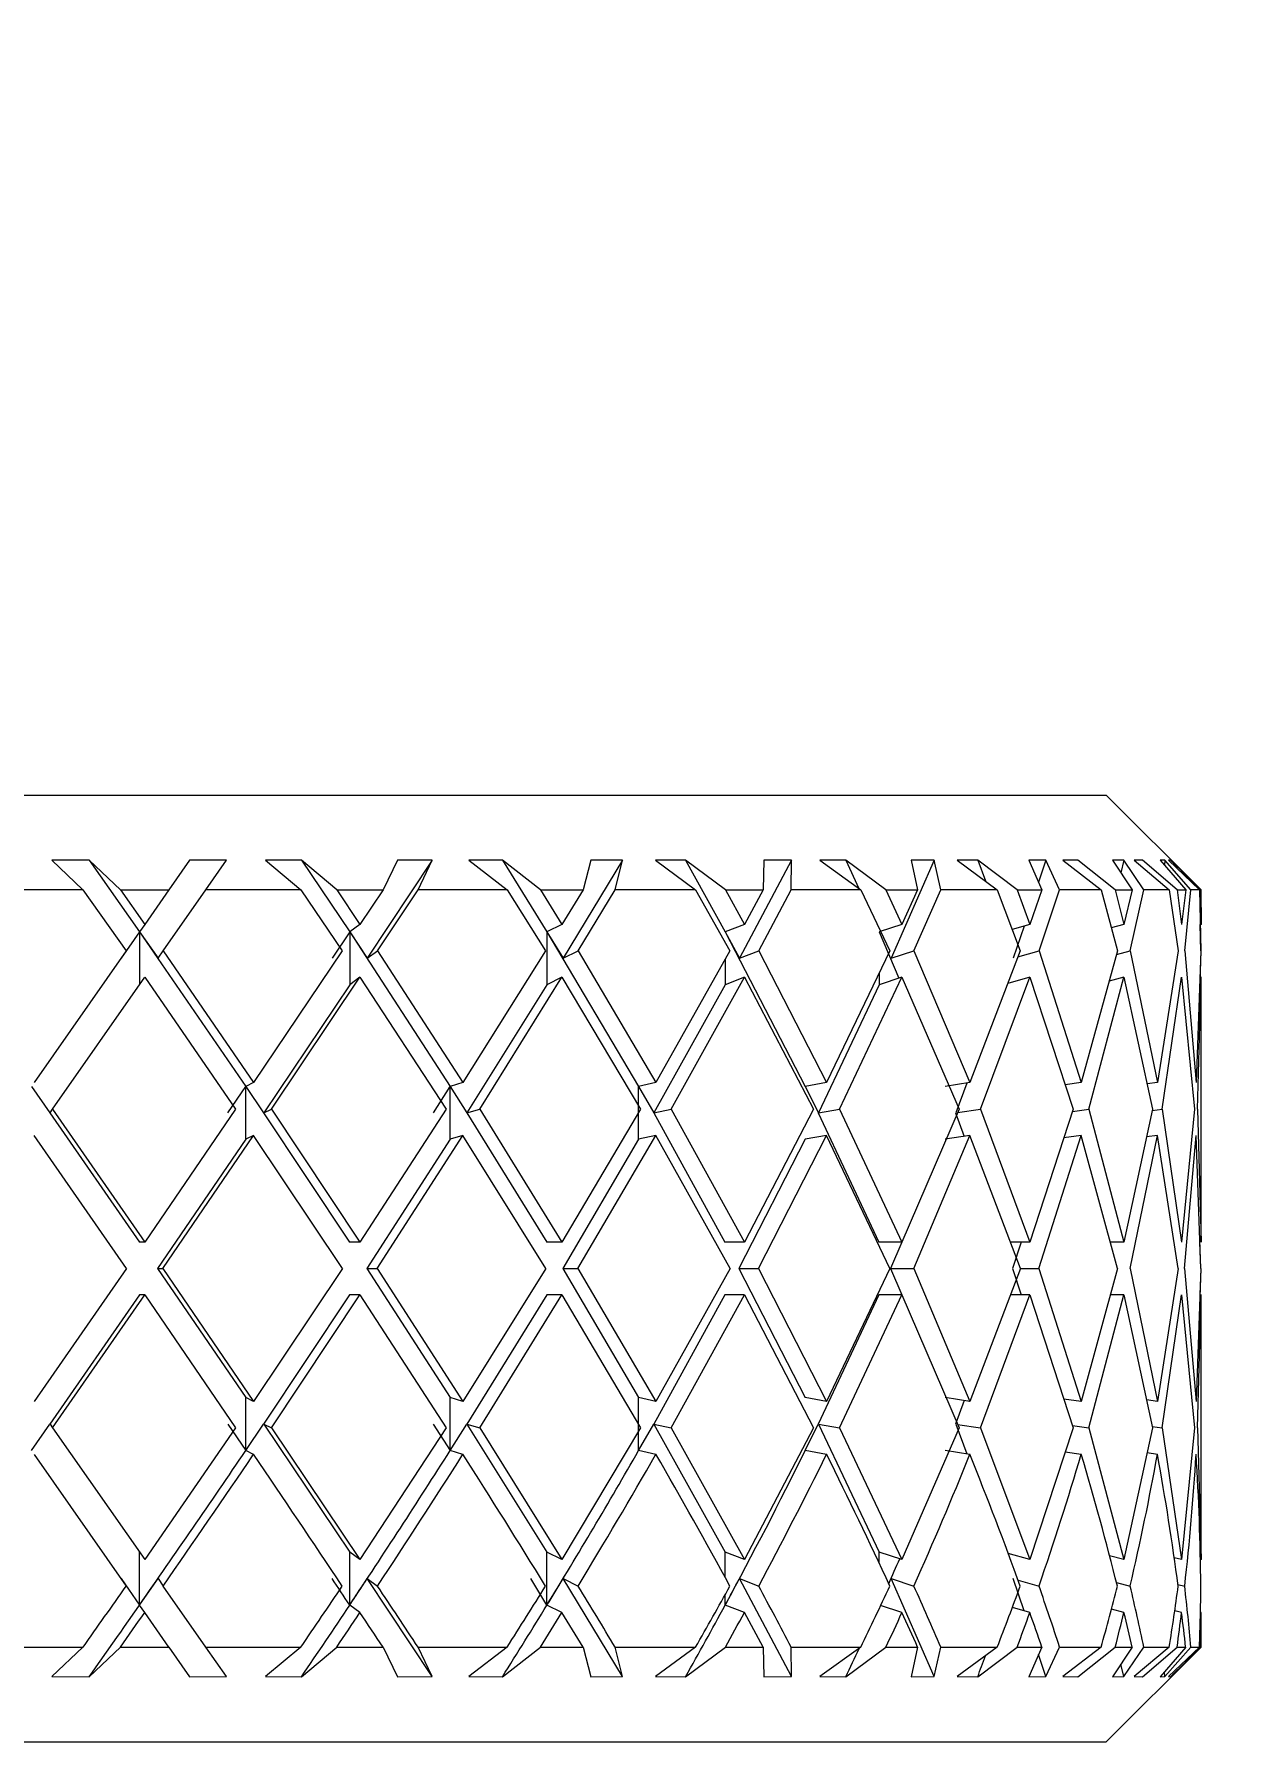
# Model space of a CAD drawing. Header units: millimetres. Extents: x 6 to 425, y 6 to 273.
# Drawn here: x 161.398 to 163.929, y 237.529 to 241.108 of the extents above; entities that cross this region are included whole.
import ezdxf

# ---------------------------------------------------------------- set-up
doc = ezdxf.new("R2010")
doc.units = ezdxf.units.MM
doc.layers.add('ITAR', color=7, linetype='Continuous')
doc.styles.add('SLDTEXTSTYLE0', font='TXT', dxfattribs={"width": 0.75})
doc.dimstyles.new('SLDDIMSTYLE1', dxfattribs={"dimtxt": 3.175, "dimasz": 3.302, "dimexe": 0, "dimexo": 0.0625, "dimgap": 0.79375, "dimtad": 0, "dimtih": 1, "dimtoh": 1, "dimlfac": 2, "dimrnd": 1e-09, "dimzin": 12, "dimdsep": 46, "dimtxsty": 'SLDTEXTSTYLE0', "dimsah": 1, "dimcen": 0.09, "dimadec": 0, "dimazin": 3, "dimtfac": 1, "dimtofl": 0, "dimtmove": 0, "dimatfit": 3, "dimfxl": 1, "dimfrac": 2, "dimtolj": 1, "dimtzin": 12, "dimarcsym": 0})

# ---------------------------------------------------------------- blocks, each defined once
blk = doc.blocks.new('_D_4')
at = {"layer": 'ITAR'}
for p, q in [((157.6648, 233.2092), (157.6648, 255.3924)), ((170.2398, 242.4642), (170.2398, 255.3924)), ((137.7575, 252.1932), (137.1126, 252.1932)), ((137.1126, 252.1932), (137.1126, 247.1529)), ((148.6611, 252.1932), (149.306, 252.1932)), ((149.306, 252.1932), (149.306, 247.1529)), ((157.6648, 252.2174), (154.2734, 252.2174)), ((170.2398, 252.2174), (157.6648, 252.2174)), ((137.1126, 247.1529), (137.7575, 247.1529)), ((149.306, 247.1529), (148.6611, 247.1529))]:
    blk.add_line(p, q, dxfattribs=at)
for points in [[(157.6648, 252.2174), (160.9668, 251.7094), (160.9668, 252.7254)], [(170.2398, 252.2174), (166.9378, 252.7254), (166.9378, 251.7094)]]:
    blk.add_solid(points, dxfattribs=at)
at = {"layer": 'ITAR', "char_height": 3.175, "attachment_point": 1, "style": 'SLDTEXTSTYLE0'}
for s, insert in [('25.15mm', (133.9621, 256.9309)), ('.99in', (138.5636, 251.2456))]:
    blk.add_mtext(s, dxfattribs=dict(at, insert=insert))

msp = doc.modelspace()

# ---------------------------------------------------------------- linework, layer by layer
at = {"color": 7, "linetype": 'Continuous', "lineweight": 15}
for p, q in [((161.1648, 239.513), (163.6452, 239.513)), ((163.8437, 239.3145), (163.6452, 239.513)), ((161.5135, 239.3766), (161.435, 239.3762)), ((161.435, 239.3762), (161.5006, 239.3145)), ((161.579, 239.3145), (161.5135, 239.3766)), ((161.5135, 239.3766), (161.6191, 239.2263)), ((161.7241, 239.3766), (161.6807, 239.3145)), ((161.8013, 239.3762), (161.7241, 239.3766)), ((161.7582, 239.3145), (161.8013, 239.3762)), ((161.9586, 239.3766), (161.8829, 239.3762)), ((161.8829, 239.3762), (161.957, 239.3145)), ((162.0323, 239.3145), (161.9586, 239.3766)), ((161.9586, 239.3766), (162.0596, 239.2263)), ((162.2324, 239.3762), (162.0965, 239.1709)), ((162.1595, 239.3766), (162.1294, 239.3145)), ((162.2324, 239.3762), (162.1595, 239.3766)), ((162.2028, 239.3145), (162.2324, 239.3762)), ((162.3795, 239.3766), (162.309, 239.3762)), ((162.309, 239.3762), (162.3894, 239.3145)), ((162.4593, 239.3145), (162.3795, 239.3766)), ((162.3795, 239.3766), (162.4729, 239.2263)), ((162.6312, 239.3762), (162.5069, 239.1709)), ((162.5647, 239.3766), (162.5487, 239.3145)), ((162.6312, 239.3762), (162.5647, 239.3766)), ((162.6159, 239.3145), (162.6312, 239.3762)), ((162.7635, 239.3766), (162.7004, 239.3762)), ((162.7004, 239.3762), (162.7845, 239.3145)), ((162.8469, 239.3145), (162.7635, 239.3766)), ((162.7635, 239.3766), (162.8465, 239.2263)), ((162.9853, 239.3762), (162.8766, 239.1709)), ((162.9273, 239.3766), (162.926, 239.3145)), ((162.9853, 239.3762), (162.9273, 239.3766)), ((162.9849, 239.3145), (162.9853, 239.3762)), ((163.099, 239.3766), (163.0451, 239.3762)), ((163.0451, 239.3762), (163.1304, 239.3145)), ((163.1834, 239.3145), (163.099, 239.3766)), ((163.099, 239.3766), (163.1266, 239.3173)), ((163.2842, 239.3762), (163.1942, 239.1709)), ((163.2842, 239.3762), (163.2364, 239.3766)), ((163.2364, 239.3766), (163.2497, 239.3145)), ((163.2985, 239.3145), (163.2842, 239.3762)), ((163.3757, 239.3766), (163.3327, 239.3762)), ((163.3327, 239.3762), (163.4166, 239.3145)), ((163.4585, 239.3145), (163.3757, 239.3766)), ((163.3757, 239.3766), (163.3917, 239.3329)), ((163.5187, 239.3762), (163.4826, 239.3766)), ((163.4826, 239.3766), (163.5102, 239.3145)), ((163.5187, 239.3762), (163.5033, 239.3301)), ((163.5474, 239.3145), (163.5187, 239.3762)), ((163.5852, 239.3766), (163.5544, 239.3762)), ((163.5544, 239.3762), (163.6344, 239.3145)), ((163.664, 239.3145), (163.5852, 239.3766)), ((163.6816, 239.3762), (163.6583, 239.3766)), ((163.6583, 239.3766), (163.6993, 239.3145)), ((163.6816, 239.3762), (163.6759, 239.35)), ((163.7238, 239.3145), (163.6816, 239.3762)), ((163.7211, 239.3766), (163.7035, 239.3762)), ((163.7035, 239.3762), (163.7771, 239.3145)), ((163.7935, 239.3145), (163.7211, 239.3766)), ((163.7681, 239.3762), (163.7583, 239.3766)), ((163.7583, 239.3766), (163.8115, 239.3145)), ((163.7681, 239.3762), (163.7671, 239.3663)), ((163.8225, 239.3145), (163.7681, 239.3762)), ((163.7794, 239.3766), (163.7754, 239.3762)), ((163.7754, 239.3762), (163.8405, 239.3145)), ((163.8432, 239.3145), (163.7794, 239.3766)), ((161.5006, 239.3145), (161.2955, 239.3145)), ((161.5006, 239.3145), (161.5912, 239.1864)), ((161.579, 239.3145), (161.6807, 239.3145)), ((161.579, 239.3145), (161.63, 239.2419)), ((161.6807, 239.3145), (161.63, 239.2419)), ((161.6686, 239.1864), (161.7582, 239.3145)), ((161.957, 239.3145), (161.7582, 239.3145)), ((161.957, 239.3145), (162.044, 239.1864)), ((162.0323, 239.3145), (162.1294, 239.3145)), ((162.0323, 239.3145), (162.081, 239.2419)), ((162.1294, 239.3145), (162.081, 239.2419)), ((162.1179, 239.1864), (162.2028, 239.3145)), ((162.3894, 239.3145), (162.2028, 239.3145)), ((162.3894, 239.3145), (162.47, 239.1864)), ((162.4593, 239.3145), (162.5487, 239.3145)), ((162.4593, 239.3145), (162.5042, 239.2419)), ((162.5487, 239.3145), (162.5042, 239.2419)), ((162.5381, 239.1864), (162.6159, 239.3145)), ((162.7845, 239.3145), (162.6159, 239.3145)), ((162.7845, 239.3145), (162.8564, 239.1864)), ((162.8469, 239.3145), (162.926, 239.3145)), ((162.8469, 239.3145), (162.8867, 239.2419)), ((162.926, 239.3145), (162.8867, 239.2419)), ((162.9167, 239.1864), (162.9849, 239.3145)), ((163.1304, 239.3145), (162.9849, 239.3145)), ((163.1304, 239.3145), (163.1914, 239.1864)), ((163.1834, 239.3145), (163.2497, 239.3145)), ((163.1834, 239.3145), (163.2169, 239.2419)), ((163.2497, 239.3145), (163.2169, 239.2419)), ((163.242, 239.1864), (163.2985, 239.3145)), ((163.4166, 239.3145), (163.2985, 239.3145)), ((163.4166, 239.3145), (163.4649, 239.1864)), ((163.4585, 239.3145), (163.5102, 239.3145)), ((163.4585, 239.3145), (163.4848, 239.2419)), ((163.5102, 239.3145), (163.4848, 239.2419)), ((163.5042, 239.1864), (163.5474, 239.3145)), ((163.6344, 239.3145), (163.5474, 239.3145)), ((163.6344, 239.3145), (163.6684, 239.1864)), ((163.664, 239.3145), (163.6993, 239.3145)), ((163.664, 239.3145), (163.6821, 239.2419)), ((163.6993, 239.3145), (163.6821, 239.2419)), ((163.6953, 239.1864), (163.7238, 239.3145)), ((163.7771, 239.3145), (163.7238, 239.3145)), ((163.7771, 239.3145), (163.7959, 239.1864)), ((163.7935, 239.3145), (163.8115, 239.3145)), ((163.7935, 239.3145), (163.803, 239.2419)), ((163.8115, 239.3145), (163.803, 239.2419)), ((163.8095, 239.1864), (163.8225, 239.3145)), ((163.8405, 239.3145), (163.8225, 239.3145)), ((163.8405, 239.3145), (163.8434, 239.1864)), ((163.8432, 239.3145), (163.8437, 239.3145)), ((163.8432, 239.3145), (163.8437, 239.2419)), ((163.8437, 239.2413), (163.8437, 239.3145)), ((161.63, 239.2419), (161.6191, 239.2263)), ((162.081, 239.2419), (162.0596, 239.2263)), ((162.5042, 239.2419), (162.4729, 239.2263)), ((162.8867, 239.2419), (162.8465, 239.2263)), ((163.2169, 239.2419), (163.169, 239.2263)), ((163.4848, 239.2419), (163.4479, 239.2313)), ((163.4727, 239.2384), (163.4502, 239.1709)), ((163.6821, 239.2419), (163.6555, 239.2349)), ((163.8434, 239.1864), (163.8421, 239.2415)), ((161.6191, 239.2263), (161.5803, 239.1709)), ((161.6191, 239.2263), (161.8418, 238.9024)), ((161.6191, 239.2263), (161.6578, 239.1709)), ((161.6191, 239.2263), (161.6191, 239.1155)), ((162.0596, 239.2263), (162.0226, 239.1709)), ((162.0596, 239.2263), (162.0596, 239.1155)), ((162.0596, 239.2263), (162.2702, 238.9024)), ((162.0596, 239.2263), (162.0965, 239.1709)), ((162.4729, 239.2263), (162.4729, 239.1155)), ((162.4729, 239.2263), (162.665, 238.9024)), ((162.4729, 239.2263), (162.5069, 239.1709)), ((162.8465, 239.2263), (163.0143, 238.9024)), ((162.8465, 239.2263), (162.8766, 239.1709)), ((163.169, 239.2263), (163.2106, 239.129)), ((161.5912, 239.1864), (161.3983, 238.9103)), ((161.6578, 239.1709), (161.6686, 239.1864)), ((161.6686, 239.1864), (161.8581, 238.9103)), ((162.044, 239.1864), (161.8581, 238.9103)), ((162.0965, 239.1709), (162.1179, 239.1864)), ((162.1179, 239.1864), (162.2969, 238.9103)), ((162.47, 239.1864), (162.2969, 238.9103)), ((162.5069, 239.1709), (162.5381, 239.1864)), ((162.5381, 239.1864), (162.7013, 238.9103)), ((162.8564, 239.1864), (162.7013, 238.9103)), ((162.8766, 239.1709), (162.9167, 239.1864)), ((162.9167, 239.1864), (163.059, 238.9103)), ((163.1914, 239.1864), (163.059, 238.9103)), ((163.1942, 239.1709), (163.242, 239.1864)), ((163.242, 239.1864), (163.3592, 238.9103)), ((163.4649, 239.1864), (163.3592, 238.9103)), ((163.46, 239.1737), (163.5042, 239.1864)), ((163.5042, 239.1864), (163.5927, 238.9103)), ((163.6684, 239.1864), (163.5927, 238.9103)), ((163.6663, 239.1787), (163.6953, 239.1864)), ((163.6953, 239.1864), (163.7524, 238.9103)), ((163.7959, 239.1864), (163.7524, 238.9103)), ((163.8095, 239.1864), (163.8335, 238.9103)), ((163.8434, 239.1864), (163.8335, 238.9103)), ((163.8434, 239.1864), (163.8403, 239.0989)), ((161.437, 238.8549), (161.63, 239.131)), ((161.63, 239.131), (161.8205, 238.8549)), ((161.8956, 238.8549), (162.081, 239.131)), ((162.081, 239.131), (162.0596, 239.1155)), ((162.081, 239.131), (162.2616, 238.8549)), ((162.332, 238.8549), (162.5042, 239.131)), ((162.5042, 239.131), (162.4729, 239.1155)), ((162.5042, 239.131), (162.6693, 238.8549)), ((162.733, 238.8549), (162.8867, 239.131)), ((162.8867, 239.131), (162.8465, 239.1155)), ((162.8867, 239.131), (163.0314, 238.8549)), ((163.0863, 238.8549), (163.2169, 239.131)), ((163.2169, 239.131), (163.169, 239.1155)), ((163.2169, 239.131), (163.3367, 238.8549)), ((163.3813, 238.8549), (163.4848, 239.131)), ((163.4848, 239.131), (163.4386, 239.1178)), ((163.4848, 239.131), (163.576, 238.8549)), ((163.6089, 238.8549), (163.6821, 239.131)), ((163.6821, 239.131), (163.651, 239.1228)), ((163.6821, 239.131), (163.7421, 238.8549)), ((163.7622, 238.8549), (163.803, 239.131)), ((163.803, 239.131), (163.8298, 238.8549)), ((163.8366, 238.8549), (163.8437, 239.131)), ((163.8437, 238.5756), (163.8437, 239.1317)), ((162.0596, 239.1155), (161.8793, 238.847)), ((162.4729, 239.1155), (162.3053, 238.847)), ((162.8465, 239.1155), (162.6968, 238.847)), ((163.169, 239.1155), (163.0417, 238.847)), ((161.3927, 238.9024), (161.4314, 238.847)), ((161.8042, 238.847), (161.8418, 238.9024)), ((161.8581, 238.9103), (161.8418, 238.9024)), ((161.8418, 238.7916), (161.8418, 238.9024)), ((161.8418, 238.9024), (161.8792, 238.847)), ((162.2349, 238.847), (162.2702, 238.9024)), ((162.2969, 238.9103), (162.2702, 238.9024)), ((162.2702, 238.7916), (162.2702, 238.9024)), ((162.2702, 238.9024), (162.3053, 238.847)), ((162.7013, 238.9103), (162.665, 238.9024)), ((162.665, 238.7916), (162.665, 238.9024)), ((162.665, 238.9024), (162.6968, 238.847)), ((163.059, 238.9103), (163.0143, 238.9024)), ((163.0143, 238.9024), (163.0417, 238.847)), ((163.3592, 238.9103), (163.3074, 238.9024)), ((163.353, 238.9094), (163.3295, 238.847)), ((163.5927, 238.9103), (163.5592, 238.9057)), ((163.7524, 238.9103), (163.7306, 238.9075)), ((161.4314, 238.847), (161.6189, 238.5762)), ((161.4315, 238.847), (161.437, 238.8549)), ((161.437, 238.8549), (161.63, 238.5762)), ((161.8205, 238.8549), (161.63, 238.5762)), ((161.8792, 238.847), (162.0593, 238.5762)), ((161.8793, 238.847), (161.8956, 238.8549)), ((161.8956, 238.8549), (162.081, 238.5762)), ((162.2616, 238.8549), (162.081, 238.5762)), ((162.3053, 238.847), (162.332, 238.8549)), ((162.3053, 238.847), (162.4725, 238.5762)), ((162.332, 238.8549), (162.5042, 238.5762)), ((162.6693, 238.8549), (162.5042, 238.5762)), ((162.6967, 238.847), (162.8459, 238.5762)), ((162.6968, 238.847), (162.733, 238.8549)), ((162.733, 238.8549), (162.8867, 238.5762)), ((163.0314, 238.8549), (162.8867, 238.5762)), ((163.0415, 238.847), (163.1683, 238.5762)), ((163.0417, 238.847), (163.0863, 238.8549)), ((163.0863, 238.8549), (163.2169, 238.5762)), ((163.3367, 238.8549), (163.2169, 238.5762)), ((163.3294, 238.847), (163.3476, 238.7977)), ((163.3336, 238.8476), (163.3813, 238.8549)), ((163.3813, 238.8549), (163.4848, 238.5762)), ((163.576, 238.8549), (163.4848, 238.5762)), ((163.5745, 238.8501), (163.6089, 238.8549)), ((163.6089, 238.8549), (163.6821, 238.5762)), ((163.7421, 238.8549), (163.6821, 238.5762)), ((163.7415, 238.8522), (163.7622, 238.8549)), ((163.7622, 238.8549), (163.803, 238.5762)), ((163.8298, 238.8549), (163.803, 238.5762)), ((163.8366, 238.8549), (163.8437, 238.5762)), ((161.5918, 238.5208), (161.3983, 238.7995)), ((161.8418, 238.7916), (161.657, 238.5208)), ((161.6681, 238.5208), (161.8581, 238.7995)), ((161.8581, 238.7995), (161.8418, 238.7916)), ((162.0445, 238.5208), (161.8581, 238.7995)), ((162.2702, 238.7916), (162.0956, 238.5208)), ((162.1173, 238.5208), (162.2969, 238.7995)), ((162.2969, 238.7995), (162.2702, 238.7916)), ((162.4705, 238.5208), (162.2969, 238.7995)), ((162.665, 238.7916), (162.5059, 238.5208)), ((162.5376, 238.5208), (162.7013, 238.7995)), ((162.7013, 238.7995), (162.665, 238.7916)), ((162.8569, 238.5208), (162.7013, 238.7995)), ((163.0143, 238.7916), (162.8754, 238.5208)), ((162.9162, 238.5208), (163.059, 238.7995)), ((163.059, 238.7995), (163.0143, 238.7916)), ((163.1918, 238.5208), (163.059, 238.7995)), ((163.2416, 238.5208), (163.3592, 238.7995)), ((163.3592, 238.7995), (163.3074, 238.7916)), ((163.4652, 238.5208), (163.3592, 238.7995)), ((163.5039, 238.5208), (163.5927, 238.7995)), ((163.5927, 238.7995), (163.5562, 238.7944)), ((163.6686, 238.5208), (163.5927, 238.7995)), ((163.6951, 238.5208), (163.7524, 238.7995)), ((163.7524, 238.7995), (163.7295, 238.7965)), ((163.796, 238.5208), (163.7524, 238.7995)), ((163.8094, 238.5208), (163.8335, 238.7995)), ((163.8434, 238.5208), (163.8335, 238.7995)), ((161.63, 238.5762), (161.6189, 238.5762)), ((162.081, 238.5762), (162.0593, 238.5762)), ((162.5042, 238.5762), (162.4725, 238.5762)), ((162.8867, 238.5762), (162.8459, 238.5762)), ((163.2169, 238.5762), (163.1683, 238.5762)), ((163.2164, 238.5762), (163.193, 238.5208)), ((163.4848, 238.5762), (163.4441, 238.5762)), ((163.4666, 238.5762), (163.4489, 238.5208)), ((163.6821, 238.5762), (163.6535, 238.5762)), ((163.8434, 238.5208), (163.8414, 238.5762)), ((161.5918, 238.5208), (161.3983, 238.2421)), ((161.657, 238.5208), (161.6681, 238.5208)), ((161.657, 238.5208), (161.8418, 238.25)), ((161.6681, 238.5208), (161.8581, 238.2421)), ((162.0445, 238.5208), (161.8581, 238.2421)), ((162.0956, 238.5208), (162.2702, 238.25)), ((162.0956, 238.5208), (162.1173, 238.5208)), ((162.1173, 238.5208), (162.2969, 238.2421)), ((162.4705, 238.5208), (162.2969, 238.2421)), ((162.5059, 238.5208), (162.665, 238.25)), ((162.5059, 238.5208), (162.5376, 238.5208)), ((162.5376, 238.5208), (162.7013, 238.2421)), ((162.8569, 238.5208), (162.7013, 238.2421)), ((162.8754, 238.5208), (163.0143, 238.25)), ((162.8754, 238.5208), (162.9162, 238.5208)), ((162.9162, 238.5208), (163.059, 238.2421)), ((163.1918, 238.5208), (163.059, 238.2421)), ((163.193, 238.5208), (163.2164, 238.4654)), ((163.193, 238.5208), (163.2416, 238.5208)), ((163.2416, 238.5208), (163.3592, 238.2421)), ((163.4652, 238.5208), (163.3592, 238.2421)), ((163.4489, 238.5208), (163.4666, 238.4654)), ((163.4652, 238.5208), (163.5039, 238.5208)), ((163.5039, 238.5208), (163.5927, 238.2421)), ((163.6686, 238.5208), (163.5927, 238.2421)), ((163.6951, 238.5208), (163.7524, 238.2421)), ((163.796, 238.5208), (163.7524, 238.2421)), ((163.8094, 238.5208), (163.8335, 238.2421)), ((163.8434, 238.5208), (163.8335, 238.2421)), ((163.8434, 238.5208), (163.8414, 238.4654)), ((161.6189, 238.4654), (161.4314, 238.1946)), ((161.437, 238.1867), (161.63, 238.4654)), ((161.63, 238.4654), (161.6189, 238.4654)), ((161.63, 238.4654), (161.8205, 238.1867)), ((162.0593, 238.4654), (161.8792, 238.1946)), ((161.8956, 238.1867), (162.081, 238.4654)), ((162.081, 238.4654), (162.0593, 238.4654)), ((162.081, 238.4654), (162.2616, 238.1867)), ((162.4725, 238.4654), (162.3053, 238.1946)), ((162.332, 238.1867), (162.5042, 238.4654)), ((162.5042, 238.4654), (162.4725, 238.4654)), ((162.5042, 238.4654), (162.6693, 238.1867)), ((162.8459, 238.4654), (162.6967, 238.1946)), ((162.733, 238.1867), (162.8867, 238.4654)), ((162.8867, 238.4654), (162.8459, 238.4654)), ((162.8867, 238.4654), (163.0314, 238.1867)), ((163.1683, 238.4654), (163.0415, 238.1946)), ((163.0863, 238.1867), (163.2169, 238.4654)), ((163.2169, 238.4654), (163.1683, 238.4654)), ((163.2169, 238.4654), (163.3367, 238.1867)), ((163.3813, 238.1867), (163.4848, 238.4654)), ((163.4848, 238.4654), (163.4441, 238.4654)), ((163.4848, 238.4654), (163.576, 238.1867)), ((163.6089, 238.1867), (163.6821, 238.4654)), ((163.6821, 238.4654), (163.6535, 238.4654)), ((163.6821, 238.4654), (163.7421, 238.1867)), ((163.7622, 238.1867), (163.803, 238.4654)), ((163.803, 238.4654), (163.8298, 238.1867)), ((163.8366, 238.1867), (163.8437, 238.4654)), ((163.8437, 237.9099), (163.8437, 238.466)), ((161.8581, 238.2421), (161.8418, 238.25)), ((161.8418, 238.1391), (161.8418, 238.25)), ((162.2702, 238.1391), (162.2702, 238.25)), ((162.2969, 238.2421), (162.2702, 238.25)), ((162.665, 238.1391), (162.665, 238.25)), ((162.7013, 238.2421), (162.665, 238.25)), ((163.059, 238.2421), (163.0143, 238.25)), ((163.3592, 238.2421), (163.3074, 238.25)), ((163.3476, 238.2439), (163.3294, 238.1946)), ((163.5927, 238.2421), (163.5562, 238.2471)), ((163.7524, 238.2421), (163.7295, 238.2451)), ((161.3927, 238.1391), (161.4314, 238.1946)), ((161.4315, 238.1946), (161.437, 238.1867)), ((161.437, 238.1867), (161.63, 237.9105)), ((161.8205, 238.1867), (161.63, 237.9105)), ((161.8041, 238.1946), (161.8418, 238.1391)), ((161.8418, 238.1391), (161.8792, 238.1946)), ((161.8793, 238.1946), (161.8956, 238.1867)), ((161.8793, 238.1946), (162.0596, 237.9261)), ((161.8956, 238.1867), (162.081, 237.9105)), ((162.2616, 238.1867), (162.081, 237.9105)), ((162.2348, 238.1946), (162.2702, 238.1391)), ((162.2702, 238.1391), (162.3053, 238.1946)), ((162.3053, 238.1946), (162.332, 238.1867)), ((162.3053, 238.1946), (162.4729, 237.9261)), ((162.332, 238.1867), (162.5042, 237.9105)), ((162.6693, 238.1867), (162.5042, 237.9105)), ((162.665, 238.1391), (162.6967, 238.1946)), ((162.6968, 238.1946), (162.733, 238.1867)), ((162.6968, 238.1946), (162.8465, 237.9261)), ((162.733, 238.1867), (162.8867, 237.9105)), ((163.0314, 238.1867), (162.8867, 237.9105)), ((163.0143, 238.1391), (163.0415, 238.1946)), ((163.0417, 238.1946), (163.0863, 238.1867)), ((163.0417, 238.1946), (163.169, 237.9261)), ((163.0863, 238.1867), (163.2169, 237.9105)), ((163.3367, 238.1867), (163.2169, 237.9105)), ((163.3295, 238.1946), (163.353, 238.1322)), ((163.3336, 238.194), (163.3813, 238.1867)), ((163.3813, 238.1867), (163.4848, 237.9105)), ((163.576, 238.1867), (163.4848, 237.9105)), ((163.5745, 238.1914), (163.6089, 238.1867)), ((163.6089, 238.1867), (163.6821, 237.9105)), ((163.7421, 238.1867), (163.6821, 237.9105)), ((163.7415, 238.1894), (163.7622, 238.1867)), ((163.7622, 238.1867), (163.803, 237.9105)), ((163.8298, 238.1867), (163.803, 237.9105)), ((163.8366, 238.1867), (163.8437, 237.9105)), ((161.3983, 238.1312), (161.5912, 237.8552)), ((161.8581, 238.1312), (161.8418, 238.1391)), ((162.2969, 238.1312), (162.2702, 238.1391)), ((162.7013, 238.1312), (162.665, 238.1391)), ((163.059, 238.1312), (163.0143, 238.1391)), ((163.3592, 238.1312), (163.3074, 238.1391)), ((163.5927, 238.1312), (163.5592, 238.1358)), ((163.7524, 238.1312), (163.7306, 238.1341)), ((161.6191, 237.8152), (161.6191, 237.9261)), ((162.081, 237.9105), (162.0596, 237.9261)), ((162.0596, 237.8152), (162.0596, 237.9261)), ((162.5042, 237.9105), (162.4729, 237.9261)), ((162.4729, 237.8152), (162.4729, 237.9261)), ((162.8867, 237.9105), (162.8465, 237.9261)), ((163.2169, 237.9105), (163.169, 237.9261)), ((163.4848, 237.9105), (163.4397, 237.9234)), ((163.6821, 237.9105), (163.6521, 237.9185)), ((163.803, 237.9105), (163.7877, 237.9144)), ((161.5803, 237.8707), (161.6191, 237.8152)), ((161.6578, 237.8707), (161.6686, 237.8552)), ((161.7582, 237.727), (161.6686, 237.8552)), ((162.0965, 237.8707), (162.1179, 237.8552)), ((162.2324, 237.6654), (162.0965, 237.8707)), ((162.5069, 237.8707), (162.5381, 237.8552)), ((162.6312, 237.6654), (162.5069, 237.8707)), ((162.8766, 237.8707), (162.9167, 237.8552)), ((162.9853, 237.6654), (162.8766, 237.8707)), ((163.1942, 237.8707), (163.242, 237.8552)), ((163.2842, 237.6654), (163.1942, 237.8707)), ((163.4727, 237.8031), (163.4502, 237.8707)), ((163.4603, 237.8678), (163.5042, 237.8552)), ((163.6665, 237.8628), (163.6953, 237.8552)), ((163.7954, 237.8587), (163.8095, 237.8552)), ((161.63, 237.7997), (161.6191, 237.8152)), ((162.081, 237.7997), (162.0596, 237.8152)), ((162.5042, 237.7997), (162.4729, 237.8152)), ((162.8867, 237.7997), (162.8465, 237.8152)), ((163.2169, 237.7997), (163.1722, 237.8142)), ((163.4848, 237.7997), (163.4483, 237.8101)), ((163.6821, 237.7997), (163.6559, 237.8066)), ((163.803, 237.7997), (163.7887, 237.8033)), ((161.6807, 237.727), (161.63, 237.7997)), ((163.8437, 237.7997), (163.8425, 237.8)), ((163.8437, 237.727), (163.8437, 237.7997)), ((161.2955, 237.727), (161.5006, 237.727)), ((161.5006, 237.727), (161.435, 237.6654)), ((161.5135, 237.665), (161.579, 237.727)), ((161.579, 237.727), (161.6807, 237.727)), ((161.6807, 237.727), (161.7241, 237.665)), ((161.8013, 237.6654), (161.7582, 237.727)), ((161.7582, 237.727), (161.957, 237.727)), ((161.957, 237.727), (161.8829, 237.6654)), ((161.9586, 237.665), (162.0323, 237.727)), ((162.0323, 237.727), (162.1294, 237.727)), ((162.1294, 237.727), (162.1595, 237.665)), ((162.2324, 237.6654), (162.2028, 237.727)), ((162.2028, 237.727), (162.3894, 237.727)), ((162.3894, 237.727), (162.309, 237.6654)), ((162.3795, 237.665), (162.4593, 237.727)), ((162.4593, 237.727), (162.5487, 237.727)), ((162.5487, 237.727), (162.5647, 237.665)), ((162.6312, 237.6654), (162.6159, 237.727)), ((162.6159, 237.727), (162.7845, 237.727)), ((162.7845, 237.727), (162.7004, 237.6654)), ((162.7635, 237.665), (162.8469, 237.727)), ((162.8469, 237.727), (162.926, 237.727)), ((162.926, 237.727), (162.9273, 237.665)), ((162.9853, 237.6654), (162.9849, 237.727)), ((162.9849, 237.727), (163.1304, 237.727)), ((163.1304, 237.727), (163.0451, 237.6654)), ((163.099, 237.665), (163.1834, 237.727)), ((163.1834, 237.727), (163.2497, 237.727)), ((163.2497, 237.727), (163.2364, 237.665)), ((163.2842, 237.6654), (163.2985, 237.727)), ((163.2985, 237.727), (163.4166, 237.727)), ((163.4166, 237.727), (163.3327, 237.6654)), ((163.3757, 237.665), (163.4585, 237.727)), ((163.4585, 237.727), (163.5102, 237.727)), ((163.5102, 237.727), (163.4826, 237.665)), ((163.5187, 237.6654), (163.5033, 237.7115)), ((163.5187, 237.6654), (163.5474, 237.727)), ((163.5474, 237.727), (163.6344, 237.727)), ((163.6344, 237.727), (163.5544, 237.6654)), ((163.5852, 237.665), (163.664, 237.727)), ((163.6452, 237.5286), (163.8437, 237.727)), ((163.6993, 237.727), (163.6583, 237.665)), ((163.664, 237.727), (163.6993, 237.727)), ((163.6816, 237.6654), (163.7238, 237.727)), ((163.7771, 237.727), (163.7035, 237.6654)), ((163.7211, 237.665), (163.7935, 237.727)), ((163.7238, 237.727), (163.7771, 237.727)), ((163.8115, 237.727), (163.7583, 237.665)), ((163.7681, 237.6654), (163.8225, 237.727)), ((163.8405, 237.727), (163.7754, 237.6654)), ((163.7794, 237.665), (163.8432, 237.727)), ((163.7935, 237.727), (163.8115, 237.727)), ((163.8225, 237.727), (163.8405, 237.727)), ((163.8432, 237.727), (163.8437, 237.727)), ((161.435, 237.6654), (161.5135, 237.665)), ((161.7241, 237.665), (161.8013, 237.6654)), ((161.8829, 237.6654), (161.9586, 237.665)), ((162.1595, 237.665), (162.2324, 237.6654)), ((162.309, 237.6654), (162.3795, 237.665)), ((162.5647, 237.665), (162.6312, 237.6654)), ((162.7004, 237.6654), (162.7635, 237.665)), ((162.9273, 237.665), (162.9853, 237.6654)), ((163.0451, 237.6654), (163.099, 237.665)), ((163.2364, 237.665), (163.2842, 237.6654)), ((163.3327, 237.6654), (163.3757, 237.665)), ((163.4826, 237.665), (163.5187, 237.6654)), ((163.5544, 237.6654), (163.5852, 237.665)), ((163.6583, 237.665), (163.6816, 237.6654)), ((163.6816, 237.6654), (163.6759, 237.6915)), ((163.7035, 237.6654), (163.7211, 237.665)), ((163.7583, 237.665), (163.7681, 237.6654)), ((163.7681, 237.6654), (163.7671, 237.6753)), ((163.7754, 237.6654), (163.7794, 237.665)), ((161.1648, 237.5286), (163.6452, 237.5286))]:
    msp.add_line(p, q, dxfattribs=at)
at = {"color": 8, "linetype": 'Continuous', "lineweight": 15}
for p, q in [((162.8465, 239.1688), (162.8465, 239.1155)), ((163.169, 239.1396), (163.169, 239.1155)), ((162.8465, 237.8732), (162.8465, 237.9261)), ((163.169, 237.9033), (163.169, 237.9261)), ((162.8465, 237.8152), (162.8465, 237.8373))]:
    msp.add_line(p, q, dxfattribs=at)
at = {"color": 7, "linetype": 'Continuous', "lineweight": 15}
for centre, major_axis, ratio, start_param, end_param in [((161.1431, 238.4654), (2.6042, 3.8094), 0.164957, 4.654266, 4.739482), ((161.1648, 238.4654), (2.6042, 3.8094), 0.164957, 4.664832, 4.737416), ((161.1648, 238.4654), (-2.6604, 3.8273), 0.082081, 4.495544, 4.568128), ((161.133, 238.4654), (2.5074, 3.7822), 0.24936, 4.705804, 4.79102), ((161.1648, 238.4654), (2.5074, 3.7822), 0.24936, 4.71637, 4.788954), ((161.1648, 238.4654), (-2.6042, 3.8094), 0.164957, 4.440245, 4.512829), ((161.124, 238.4654), (2.3643, 3.7504), 0.335846, 4.750617, 4.835833), ((161.1648, 238.4654), (2.3643, 3.7504), 0.335846, 4.761183, 4.833767), ((161.1648, 238.4654), (-2.5074, 3.7822), 0.24936, 4.388707, 4.461291), ((161.1161, 238.4654), (2.1634, 3.7219), 0.424487, 4.783883, 4.869099), ((161.1648, 238.4654), (2.1634, 3.7219), 0.424487, 4.79445, 4.867034), ((161.1648, 238.4654), (-2.3643, 3.7504), 0.335846, 4.343894, 4.416478), ((161.1648, 238.4654), (1.8815, 3.7095), 0.514082, 4.807605, 4.880189), ((161.1648, 238.4654), (-2.1634, 3.7219), 0.424487, 4.310628, 4.383212), ((161.1648, 238.4654), (1.4714, 3.7304), 0.600094, 4.784964, 4.857547), ((161.1648, 238.4654), (-1.8815, 3.7095), 0.514082, 4.297472, 4.370056), ((161.1648, 238.4654), (0.8534, 3.7906), 0.669893, 4.702231, 4.774815), ((161.1648, 238.4654), (-1.4714, 3.7304), 0.600094, 4.320114, 4.392698), ((161.1648, 238.4654), (0, 3.8335), 0.698811, 4.552539, 4.625123), ((161.1648, 238.4654), (-0.8534, 3.7906), 0.669893, 4.402846, 4.47543), ((161.1098, 238.4654), (1.8815, 3.7095), 0.514082, 4.808891, 4.822622), ((161.1648, 238.5762), (2.6042, 3.8094), 0.164957, 4.601315, 4.635467), ((161.1648, 238.4964), (2.6042, 3.8094), 0.164957, 4.646033, 4.660715), ((161.1648, 238.5762), (2.5074, 3.7822), 0.24936, 4.652854, 4.687005), ((161.133, 238.4964), (-2.6604, 3.8273), 0.082081, 4.476746, 4.491428), ((161.1537, 238.4964), (2.5074, 3.7822), 0.24936, 4.697572, 4.712254), ((161.1648, 238.5762), (-2.6604, 3.8273), 0.082081, 4.432027, 4.466179), ((161.1648, 238.5762), (2.3643, 3.7504), 0.335846, 4.697667, 4.731818), ((161.124, 238.4964), (-2.6042, 3.8094), 0.164957, 4.421447, 4.436129), ((161.1431, 238.4964), (2.3643, 3.7504), 0.335846, 4.742385, 4.757067), ((161.1648, 238.5762), (-2.6042, 3.8094), 0.164957, 4.376729, 4.41088), ((161.1648, 238.5762), (2.1634, 3.7219), 0.424487, 4.730933, 4.765084), ((161.133, 238.4964), (2.1634, 3.7219), 0.424487, 4.775651, 4.790333), ((161.1648, 238.5762), (-2.5074, 3.7822), 0.24936, 4.32519, 4.359342), ((161.1648, 238.5762), (1.8815, 3.7095), 0.514082, 4.744088, 4.77824), ((161.1648, 238.5762), (-2.3643, 3.7504), 0.335846, 4.280377, 4.314529), ((161.1648, 238.5762), (1.4714, 3.7304), 0.600094, 4.721447, 4.755599), ((161.1648, 238.5762), (-2.1634, 3.7219), 0.424487, 4.247111, 4.281263), ((161.1648, 238.5762), (0.8534, 3.7906), 0.669893, 4.638714, 4.672866), ((161.1648, 238.5762), (-1.8815, 3.7095), 0.514082, 4.233956, 4.268107), ((161.1648, 238.5762), (0, 3.8335), 0.698811, 4.489022, 4.523174), ((161.1648, 238.5762), (-1.4714, 3.7304), 0.600094, 4.256597, 4.290749), ((161.1648, 238.5762), (-0.8534, 3.7906), 0.669893, 4.33933, 4.373481), ((161.1431, 238.4654), (2.6042, 3.8094), 0.164957, 4.614348, 4.654266), ((161.133, 238.4654), (2.5074, 3.7822), 0.24936, 4.665886, 4.705804), ((161.124, 238.4654), (2.3643, 3.7504), 0.335846, 4.710699, 4.750617), ((161.1161, 238.4654), (2.1634, 3.7219), 0.424487, 4.743966, 4.783883), ((161.1648, 238.4654), (2.6042, 3.8094), 0.164957, 4.630875, 4.650149), ((161.1648, 238.4654), (2.5074, 3.7822), 0.24936, 4.682413, 4.701688), ((161.1648, 238.4654), (-2.6604, 3.8273), 0.082081, 4.461587, 4.480861), ((161.1648, 238.4654), (2.3643, 3.7504), 0.335846, 4.727226, 4.746501), ((161.1648, 238.4654), (-2.6042, 3.8094), 0.164957, 4.406288, 4.425563), ((161.1648, 238.4654), (2.1634, 3.7219), 0.424487, 4.760493, 4.779767), ((161.1648, 238.4654), (-2.5074, 3.7822), 0.24936, 4.35475, 4.374025), ((161.1648, 238.4654), (1.8815, 3.7095), 0.514082, 4.773648, 4.792922), ((161.1648, 238.4654), (-2.3643, 3.7504), 0.335846, 4.309937, 4.329211), ((161.1648, 238.4654), (1.4714, 3.7304), 0.600094, 4.751007, 4.770281), ((161.1648, 238.4654), (-2.1634, 3.7219), 0.424487, 4.276671, 4.295945), ((161.1648, 238.4654), (0.8534, 3.7906), 0.669893, 4.668274, 4.687548), ((161.1648, 238.4654), (-1.8815, 3.7095), 0.514083, 4.263515, 4.28279), ((161.1648, 238.4654), (0, 3.8335), 0.698811, 4.518582, 4.537856), ((161.1648, 238.4654), (-1.4714, 3.7304), 0.600094, 4.286157, 4.305431), ((161.1648, 238.4654), (-0.8534, 3.7906), 0.669893, 4.368889, 4.388164), ((161.1098, 238.4654), (1.8815, 3.7095), 0.514082, 4.757121, 4.772883), ((161.1051, 238.4654), (1.4714, 3.7304), 0.600094, 4.73448, 4.7461)]:
    msp.add_ellipse(centre, major_axis=major_axis, ratio=ratio, start_param=start_param, end_param=end_param, dxfattribs=at)

# ---------------------------------------------------------------- dimensions: what is measured, and where the dimension line sits
at = {"layer": 'ITAR'}
dim = msp.add_linear_dim(base=(157.6648, 252.2174), p1=(170.2398, 241.1942), p2=(157.6648, 231.9392), dimstyle='SLDDIMSTYLE1', dxfattribs=at)
dim.commit()
dim.dimension.update_dxf_attribs({"geometry": '_D_4', "text_midpoint": (143.2093, 252.2174), "dimtype": 160})

doc.saveas('drawing.dxf')
